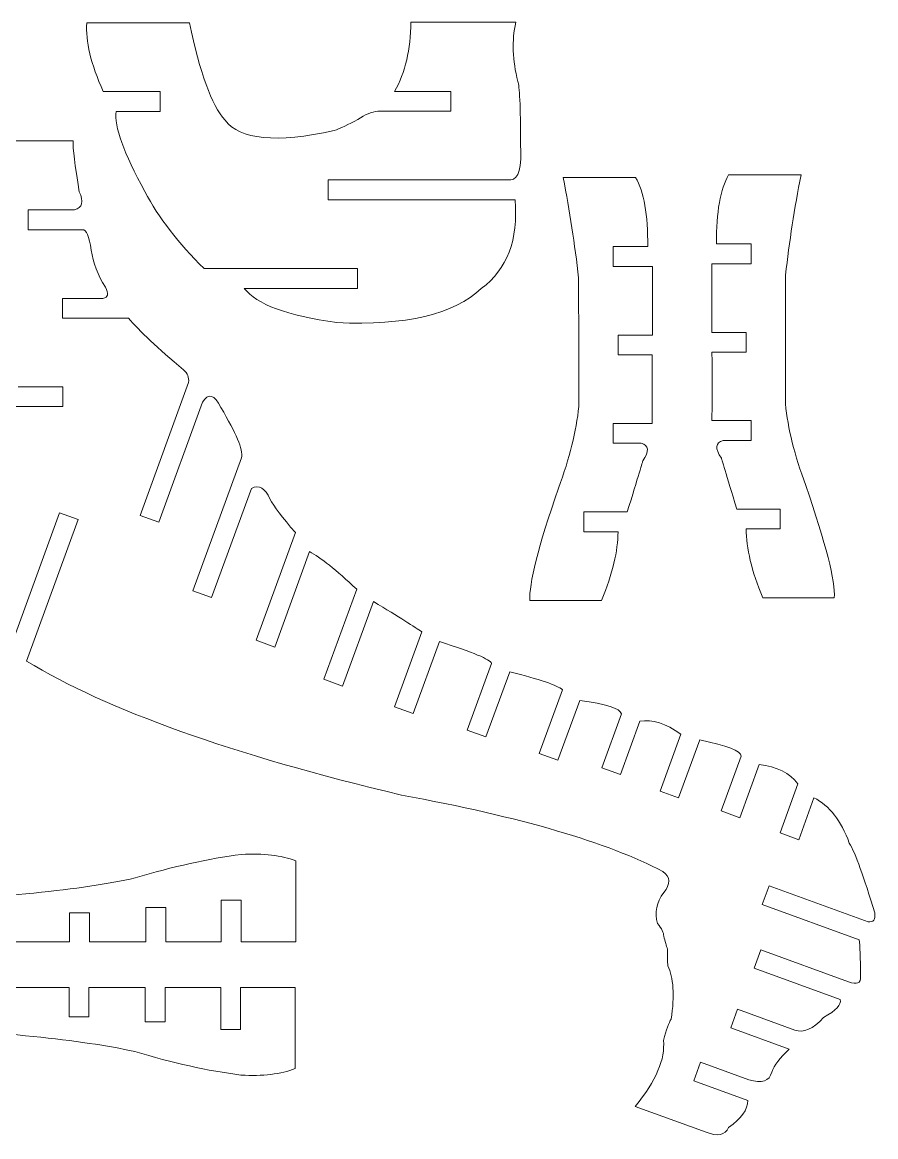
# Model space of a CAD drawing. Header units: inches. Extents: x -11.8 to 11.6, y -4.3 to 8.8.
# Drawn here: x 2.73 to 7.47, y -4.28 to 1.91 of the extents above; entities that cross this region are included whole.
import ezdxf

# ---------------------------------------------------------------- set-up
doc = ezdxf.new("R2010")
doc.units = ezdxf.units.IN
doc.header["$MEASUREMENT"] = 0
doc.layers.add('Layer 1', color=7, linetype='Continuous')

msp = doc.modelspace()

# ---------------------------------------------------------------- linework, layer by layer
at = {"layer": 'Layer 1', "color": 1, "lineweight": 9}
for points in [[(3.1829, 1.5242), (3.1143, 1.6774), (3.0837, 1.8044), (3.0914, 1.9052)], [(3.6619, 1.9052), (3.6619, 1.9052), (3.0914, 1.9052), (3.0914, 1.9052)], [(4.7993, 1.5244), (4.8585, 1.6306), (4.8884, 1.7586), (4.889, 1.9085)], [(4.889, 1.9085), (4.889, 1.9085), (5.471, 1.9085), (5.471, 1.9085)], [(3.0153, 1.2504), (3.0153, 1.2504), (2.4057, 1.2504), (2.4057, 1.2504)], [(6.5846, 0.679), (6.5838, 0.8561), (6.6062, 0.9838), (6.6518, 1.062)], [(7.054, 1.062), (7.054, 1.062), (6.6518, 1.062), (6.6518, 1.062)], [(5.7342, 1.0468), (5.7342, 1.0468), (6.1364, 1.0468), (6.1364, 1.0468)], [(6.2036, 0.6637), (6.2044, 0.8408), (6.182, 0.9685), (6.1364, 1.0468)], [(6.5588, 0.1876), (6.5584, 0.4326), (6.5584, 0.5597), (6.5588, 0.569)], [(6.2294, 0.1723), (6.2297, 0.4173), (6.2297, 0.5444), (6.2294, 0.5537)], [(6.2284, -0.3171), (6.2269, -0.1515), (6.2269, -0.025), (6.2284, 0.0623)], [(6.5597, -0.3019), (6.5612, -0.1363), (6.5612, -0.0098), (6.5597, 0.0776)], [(5.947, -1.3003), (6.008, -1.1514), (6.0385, -1.0242), (6.0385, -0.9185)], [(6.8412, -1.285), (6.7802, -1.1362), (6.7496, -1.0089), (6.7496, -0.9032)], [(4.5894, -1.2377), (4.4734, -1.1295), (4.3881, -1.0615), (4.3269, -1.0289)], [(6.8412, -1.285), (6.8412, -1.285), (7.2382, -1.285), (7.2382, -1.285)], [(4.6819, -1.3052), (4.8256, -1.3939), (4.9129, -1.4487), (4.9507, -1.4739)], [(5.947, -1.3003), (5.947, -1.3003), (5.55, -1.3003), (5.55, -1.3003)], [(5.048, -1.5281), (5.2348, -1.5883), (5.3292, -1.6266), (5.3374, -1.649)], [(2.7574, -1.636), (3.2045, -1.9086), (3.897, -2.1561), (4.837, -2.3798)], [(5.4375, -1.6955), (5.6059, -1.7375), (5.7012, -1.7696), (5.7306, -1.7956)], [(5.8259, -1.8552), (5.9742, -1.8747), (6.0493, -1.8972), (6.0572, -1.9294)], [(6.3869, -2.0414), (6.3027, -1.9825), (6.2295, -1.9592), (6.1595, -1.9699)], [(6.4921, -2.074), (6.6459, -2.1056), (6.7205, -2.1326), (6.721, -2.1642)], [(6.821, -2.2111), (6.9209, -2.2225), (6.9905, -2.2567), (7.0366, -2.3177)], [(7.4255, -3.0841), (7.4547, -3.086), (7.4681, -3.0711), (7.4624, -3.0342)], [(2.6783, -3.1945), (2.6783, -3.1945), (2.9964, -3.1945), (2.9964, -3.1945)], [(3.1064, -3.1945), (3.1064, -3.1945), (3.4192, -3.1945), (3.4192, -3.1945)], [(3.5292, -3.1945), (3.5292, -3.1945), (3.8378, -3.1945), (3.8378, -3.1945)], [(3.9478, -3.1945), (3.9478, -3.1945), (4.2516, -3.1945), (4.2516, -3.1945)], [(2.6751, -3.4485), (2.6751, -3.4485), (2.9933, -3.4485), (2.9933, -3.4485)], [(3.1033, -3.4485), (3.1033, -3.4485), (3.416, -3.4485), (3.416, -3.4485)], [(3.526, -3.4485), (3.526, -3.4485), (3.8346, -3.4485), (3.8346, -3.4485)], [(3.9446, -3.4485), (3.9446, -3.4485), (4.2484, -3.4485), (4.2484, -3.4485)]]:
    msp.add_open_spline(points, degree=3, dxfattribs=at)
for points, knots in [([(3.6619, 1.9052), (3.7185, 1.6289), (3.7841, 1.4488), (3.8585, 1.3649), (3.8585, 1.3649), (3.9412, 1.2566), (4.143, 1.2375), (4.4638, 1.3074)], [0, 0, 0, 0, 0.5, 0.5, 0.5, 0.5, 1, 1, 1, 1]), ([(5.471, 1.9085), (5.4494, 1.8061), (5.4532, 1.6966), (5.4825, 1.5801), (5.4825, 1.5801), (5.4927, 1.5585), (5.4978, 1.443), (5.4978, 1.2334), (5.4978, 1.2334), (5.5054, 1.1046), (5.4876, 1.0379), (5.4443, 1.0335)], [0, 0, 0, 0, 0.333333, 0.333333, 0.333333, 0.333333, 0.666667, 0.666667, 0.666667, 0.666667, 1, 1, 1, 1]), ([(3.2536, 1.4142), (3.2536, 1.4142), (3.498, 1.4142), (3.498, 1.4142), (3.498, 1.4142), (3.498, 1.4142), (3.498, 1.5242), (3.498, 1.5242), (3.498, 1.5242), (3.498, 1.5242), (3.1829, 1.5242), (3.1829, 1.5242)], [0, 0, 0, 0, 0.333333, 0.333333, 0.333333, 0.333333, 0.666667, 0.666667, 0.666667, 0.666667, 1, 1, 1, 1]), ([(4.7055, 1.4144), (4.7055, 1.4144), (5.1102, 1.4144), (5.1102, 1.4144), (5.1102, 1.4144), (5.1102, 1.4144), (5.1102, 1.5244), (5.1102, 1.5244), (5.1102, 1.5244), (5.1102, 1.5244), (4.7993, 1.5244), (4.7993, 1.5244)], [0, 0, 0, 0, 0.333333, 0.333333, 0.333333, 0.333333, 0.666667, 0.666667, 0.666667, 0.666667, 1, 1, 1, 1]), ([(3.7421, 0.5421), (3.5996, 0.6818), (3.4902, 0.824), (3.4139, 0.9687), (3.4139, 0.9687), (3.2968, 1.1833), (3.2434, 1.3318), (3.2536, 1.4142)], [0, 0, 0, 0, 0.5, 0.5, 0.5, 0.5, 1, 1, 1, 1]), ([(4.7055, 1.4144), (4.6714, 1.4118), (4.6347, 1.3966), (4.5951, 1.3687), (4.5951, 1.3687), (4.5422, 1.3409), (4.4984, 1.3204), (4.4638, 1.3074)], [0, 0, 0, 0, 0.5, 0.5, 0.5, 0.5, 1, 1, 1, 1]), ([(3.023, 0.8674), (3.0675, 0.8794), (3.0764, 0.9131), (3.0497, 0.9683), (3.0497, 0.9683), (3.0255, 1.1155), (3.0141, 1.2096), (3.0153, 1.2504)], [0, 0, 0, 0, 0.5, 0.5, 0.5, 0.5, 1, 1, 1, 1]), ([(7.054, 1.062), (7.0177, 0.8768), (6.9891, 0.691), (6.9681, 0.5048), (6.9681, 0.5048), (6.9678, 0.2671), (6.9675, 0.0294), (6.9672, -0.2083), (6.9672, -0.2083), (6.9805, -0.3442), (7.0181, -0.4952), (7.0798, -0.6616), (7.0798, -0.6616), (7.1923, -0.9871), (7.2451, -1.1949), (7.2382, -1.285)], [0, 0, 0, 0, 0.25, 0.25, 0.25, 0.25, 0.5, 0.5, 0.5, 0.5, 0.75, 0.75, 0.75, 0.75, 1, 1, 1, 1]), ([(5.4443, 1.0335), (5.4443, 1.0335), (4.4298, 1.0335), (4.4298, 1.0335), (4.4298, 1.0335), (4.4298, 1.0335), (4.4298, 0.9235), (4.4298, 0.9235), (4.4298, 0.9235), (4.4298, 0.9235), (5.4672, 0.9235), (5.4672, 0.9235)], [0, 0, 0, 0, 0.333333, 0.333333, 0.333333, 0.333333, 0.666667, 0.666667, 0.666667, 0.666667, 1, 1, 1, 1]), ([(5.7342, 1.0468), (5.7704, 0.8615), (5.799, 0.6757), (5.82, 0.4895), (5.82, 0.4895), (5.8203, 0.2518), (5.8207, 0.0141), (5.821, -0.2236), (5.821, -0.2236), (5.8076, -0.3594), (5.7701, -0.5105), (5.7084, -0.6769), (5.7084, -0.6769), (5.5958, -1.0023), (5.543, -1.2101), (5.55, -1.3003)], [0, 0, 0, 0, 0.25, 0.25, 0.25, 0.25, 0.5, 0.5, 0.5, 0.5, 0.75, 0.75, 0.75, 0.75, 1, 1, 1, 1]), ([(3.0688, 0.7574), (3.0688, 0.7574), (2.7665, 0.7574), (2.7665, 0.7574), (2.7665, 0.7574), (2.7665, 0.7574), (2.7665, 0.8674), (2.7665, 0.8674), (2.7665, 0.8674), (2.7665, 0.8674), (3.023, 0.8674), (3.023, 0.8674)], [0, 0, 0, 0, 0.333333, 0.333333, 0.333333, 0.333333, 0.666667, 0.666667, 0.666667, 0.666667, 1, 1, 1, 1]), ([(5.4672, 0.9235), (5.4863, 0.7008), (5.424, 0.5369), (5.2802, 0.4316), (5.2802, 0.4316), (5.1284, 0.2877), (4.8613, 0.2245), (4.479, 0.2421), (4.479, 0.2421), (4.2038, 0.2802), (4.0326, 0.3435), (3.9654, 0.4321)], [0, 0, 0, 0, 0.333333, 0.333333, 0.333333, 0.333333, 0.666667, 0.666667, 0.666667, 0.666667, 1, 1, 1, 1]), ([(3.0688, 0.7574), (3.0885, 0.7588), (3.1044, 0.7212), (3.1165, 0.6446), (3.1165, 0.6446), (3.126, 0.5734), (3.1521, 0.5049), (3.1947, 0.4389), (3.1947, 0.4389), (3.2144, 0.4012), (3.21, 0.3804), (3.1813, 0.3766)], [0, 0, 0, 0, 0.333333, 0.333333, 0.333333, 0.333333, 0.666667, 0.666667, 0.666667, 0.666667, 1, 1, 1, 1]), ([(6.2294, 0.5537), (6.2294, 0.5537), (6.0118, 0.5537), (6.0118, 0.5537), (6.0118, 0.5537), (6.0118, 0.5537), (6.0118, 0.6637), (6.0118, 0.6637), (6.0118, 0.6637), (6.0118, 0.6637), (6.2036, 0.6637), (6.2036, 0.6637)], [0, 0, 0, 0, 0.333333, 0.333333, 0.333333, 0.333333, 0.666667, 0.666667, 0.666667, 0.666667, 1, 1, 1, 1]), ([(6.5588, 0.569), (6.5588, 0.569), (6.7764, 0.569), (6.7764, 0.569), (6.7764, 0.569), (6.7764, 0.569), (6.7764, 0.679), (6.7764, 0.679), (6.7764, 0.679), (6.7764, 0.679), (6.5846, 0.679), (6.5846, 0.679)], [0, 0, 0, 0, 0.333333, 0.333333, 0.333333, 0.333333, 0.666667, 0.666667, 0.666667, 0.666667, 1, 1, 1, 1]), ([(3.7421, 0.5421), (3.7421, 0.5421), (4.593, 0.5421), (4.593, 0.5421), (4.593, 0.5421), (4.593, 0.5421), (4.593, 0.4321), (4.593, 0.4321), (4.593, 0.4321), (4.593, 0.4321), (3.9654, 0.4321), (3.9654, 0.4321)], [0, 0, 0, 0, 0.333333, 0.333333, 0.333333, 0.333333, 0.666667, 0.666667, 0.666667, 0.666667, 1, 1, 1, 1]), ([(3.3226, 0.2666), (3.3226, 0.2666), (2.9567, 0.2666), (2.9567, 0.2666), (2.9567, 0.2666), (2.9567, 0.2666), (2.9567, 0.3766), (2.9567, 0.3766), (2.9567, 0.3766), (2.9567, 0.3766), (3.1813, 0.3766), (3.1813, 0.3766)], [0, 0, 0, 0, 0.333333, 0.333333, 0.333333, 0.333333, 0.666667, 0.666667, 0.666667, 0.666667, 1, 1, 1, 1]), ([(3.3226, 0.2666), (3.3836, 0.1957), (3.4854, 0.1001), (3.6279, -0.0201), (3.6279, -0.0201), (3.6507, -0.04), (3.659, -0.0632), (3.6567, -0.0901)], [0, 0, 0, 0, 0.5, 0.5, 0.5, 0.5, 1, 1, 1, 1]), ([(6.5597, 0.0776), (6.5597, 0.0776), (6.7497, 0.0776), (6.7497, 0.0776), (6.7497, 0.0776), (6.7497, 0.0776), (6.7497, 0.1876), (6.7497, 0.1876), (6.7497, 0.1876), (6.7497, 0.1876), (6.5588, 0.1876), (6.5588, 0.1876)], [0, 0, 0, 0, 0.333333, 0.333333, 0.333333, 0.333333, 0.666667, 0.666667, 0.666667, 0.666667, 1, 1, 1, 1]), ([(6.2284, 0.0623), (6.2284, 0.0623), (6.0385, 0.0623), (6.0385, 0.0623), (6.0385, 0.0623), (6.0385, 0.0623), (6.0385, 0.1723), (6.0385, 0.1723), (6.0385, 0.1723), (6.0385, 0.1723), (6.2294, 0.1723), (6.2294, 0.1723)], [0, 0, 0, 0, 0.333333, 0.333333, 0.333333, 0.333333, 0.666667, 0.666667, 0.666667, 0.666667, 1, 1, 1, 1]), ([(2.6644, -0.2242), (2.6644, -0.2242), (2.958, -0.2242), (2.958, -0.2242), (2.958, -0.2242), (2.958, -0.2242), (2.958, -0.1142), (2.958, -0.1142), (2.958, -0.1142), (2.958, -0.1142), (2.7101, -0.1142), (2.7101, -0.1142)], [0, 0, 0, 0, 0.333333, 0.333333, 0.333333, 0.333333, 0.666667, 0.666667, 0.666667, 0.666667, 1, 1, 1, 1]), ([(3.734, -0.1989), (3.734, -0.1989), (3.4908, -0.8659), (3.4908, -0.8659), (3.4908, -0.8659), (3.4908, -0.8659), (3.3875, -0.8282), (3.3875, -0.8282), (3.3875, -0.8282), (3.3875, -0.8282), (3.6567, -0.0901), (3.6567, -0.0901)], [0, 0, 0, 0, 0.333333, 0.333333, 0.333333, 0.333333, 0.666667, 0.666667, 0.666667, 0.666667, 1, 1, 1, 1]), ([(3.734, -0.1989), (3.7663, -0.147), (3.7992, -0.1565), (3.8359, -0.2296), (3.8359, -0.2296), (3.9204, -0.3729), (3.9588, -0.4607), (3.9496, -0.5086)], [0, 0, 0, 0, 0.5, 0.5, 0.5, 0.5, 1, 1, 1, 1]), ([(6.6218, -0.4118), (6.6218, -0.4118), (6.7764, -0.4118), (6.7764, -0.4118), (6.7764, -0.4118), (6.7764, -0.4118), (6.7764, -0.3019), (6.7764, -0.3019), (6.7764, -0.3019), (6.7764, -0.3019), (6.5597, -0.3019), (6.5597, -0.3019)], [0, 0, 0, 0, 0.333333, 0.333333, 0.333333, 0.333333, 0.666667, 0.666667, 0.666667, 0.666667, 1, 1, 1, 1]), ([(6.1664, -0.4271), (6.1664, -0.4271), (6.0118, -0.4271), (6.0118, -0.4271), (6.0118, -0.4271), (6.0118, -0.4271), (6.0118, -0.3171), (6.0118, -0.3171), (6.0118, -0.3171), (6.0118, -0.3171), (6.2284, -0.3171), (6.2284, -0.3171)], [0, 0, 0, 0, 0.333333, 0.333333, 0.333333, 0.333333, 0.666667, 0.666667, 0.666667, 0.666667, 1, 1, 1, 1]), ([(6.0901, -0.8085), (6.1492, -0.6158), (6.1778, -0.5215), (6.1759, -0.5256), (6.1759, -0.5256), (6.2135, -0.4721), (6.2103, -0.4393), (6.1664, -0.4271)], [0, 0, 0, 0, 0.5, 0.5, 0.5, 0.5, 1, 1, 1, 1]), ([(6.6981, -0.7932), (6.6389, -0.6005), (6.6103, -0.5062), (6.6122, -0.5104), (6.6122, -0.5104), (6.5747, -0.4569), (6.5779, -0.424), (6.6218, -0.4118)], [0, 0, 0, 0, 0.5, 0.5, 0.5, 0.5, 1, 1, 1, 1]), ([(4.0048, -0.6784), (4.0048, -0.6784), (3.7838, -1.2844), (3.7838, -1.2844), (3.7838, -1.2844), (3.7838, -1.2844), (3.6805, -1.2467), (3.6805, -1.2467), (3.6805, -1.2467), (3.6805, -1.2467), (3.9496, -0.5086), (3.9496, -0.5086)], [0, 0, 0, 0, 0.333333, 0.333333, 0.333333, 0.333333, 0.666667, 0.666667, 0.666667, 0.666667, 1, 1, 1, 1]), ([(4.2486, -0.9225), (4.1751, -0.8392), (4.1291, -0.778), (4.1078, -0.7355), (4.1078, -0.7355), (4.0794, -0.6795), (4.0494, -0.6525), (4.0048, -0.6784)], [0, 0, 0, 0, 0.5, 0.5, 0.5, 0.5, 1, 1, 1, 1]), ([(6.7496, -0.9032), (6.7496, -0.9032), (6.9386, -0.9032), (6.9386, -0.9032), (6.9386, -0.9032), (6.9386, -0.9032), (6.9386, -0.7932), (6.9386, -0.7932), (6.9386, -0.7932), (6.9386, -0.7932), (6.6981, -0.7932), (6.6981, -0.7932)], [0, 0, 0, 0, 0.333333, 0.333333, 0.333333, 0.333333, 0.666667, 0.666667, 0.666667, 0.666667, 1, 1, 1, 1]), ([(2.6657, -1.5663), (2.6657, -1.5663), (2.9409, -0.8138), (2.9409, -0.8138), (2.9409, -0.8138), (2.9409, -0.8138), (3.0443, -0.8514), (3.0443, -0.8514), (3.0443, -0.8514), (3.0443, -0.8514), (2.7574, -1.636), (2.7574, -1.636)], [0, 0, 0, 0, 0.333333, 0.333333, 0.333333, 0.333333, 0.666667, 0.666667, 0.666667, 0.666667, 1, 1, 1, 1]), ([(6.0385, -0.9185), (6.0385, -0.9185), (5.8496, -0.9185), (5.8496, -0.9185), (5.8496, -0.9185), (5.8496, -0.9185), (5.8496, -0.8085), (5.8496, -0.8085), (5.8496, -0.8085), (5.8496, -0.8085), (6.0901, -0.8085), (6.0901, -0.8085)], [0, 0, 0, 0, 0.333333, 0.333333, 0.333333, 0.333333, 0.666667, 0.666667, 0.666667, 0.666667, 1, 1, 1, 1]), ([(4.3269, -1.029), (4.3269, -1.029), (4.1339, -1.5583), (4.1339, -1.5583), (4.1339, -1.5583), (4.1339, -1.5583), (4.0305, -1.5206), (4.0305, -1.5206), (4.0305, -1.5206), (4.0305, -1.5206), (4.2486, -0.9225), (4.2486, -0.9225)], [0, 0, 0, 0, 0.333333, 0.333333, 0.333333, 0.333333, 0.666667, 0.666667, 0.666667, 0.666667, 1, 1, 1, 1]), ([(4.6819, -1.3052), (4.6819, -1.3052), (4.5105, -1.7752), (4.5105, -1.7752), (4.5105, -1.7752), (4.5105, -1.7752), (4.4072, -1.7375), (4.4072, -1.7375), (4.4072, -1.7375), (4.4072, -1.7375), (4.5894, -1.2377), (4.5894, -1.2377)], [0, 0, 0, 0, 0.333333, 0.333333, 0.333333, 0.333333, 0.666667, 0.666667, 0.666667, 0.666667, 1, 1, 1, 1]), ([(5.048, -1.5281), (5.048, -1.5281), (4.9024, -1.9274), (4.9024, -1.9274), (4.9024, -1.9274), (4.9024, -1.9274), (4.7991, -1.8897), (4.7991, -1.8897), (4.7991, -1.8897), (4.7991, -1.8897), (4.9507, -1.4739), (4.9507, -1.4739)], [0, 0, 0, 0, 0.333333, 0.333333, 0.333333, 0.333333, 0.666667, 0.666667, 0.666667, 0.666667, 1, 1, 1, 1]), ([(5.4375, -1.6955), (5.4375, -1.6955), (5.3058, -2.0567), (5.3058, -2.0567), (5.3058, -2.0567), (5.3058, -2.0567), (5.2024, -2.0191), (5.2024, -2.0191), (5.2024, -2.0191), (5.2024, -2.0191), (5.3374, -1.649), (5.3374, -1.649)], [0, 0, 0, 0, 0.333333, 0.333333, 0.333333, 0.333333, 0.666667, 0.666667, 0.666667, 0.666667, 1, 1, 1, 1]), ([(5.8259, -1.8552), (5.8259, -1.8552), (5.7053, -2.1861), (5.7053, -2.1861), (5.7053, -2.1861), (5.7053, -2.1861), (5.6019, -2.1484), (5.6019, -2.1484), (5.6019, -2.1484), (5.6019, -2.1484), (5.7306, -1.7956), (5.7306, -1.7956)], [0, 0, 0, 0, 0.333333, 0.333333, 0.333333, 0.333333, 0.666667, 0.666667, 0.666667, 0.666667, 1, 1, 1, 1]), ([(6.1595, -1.9699), (6.1595, -1.9699), (6.0515, -2.266), (6.0515, -2.266), (6.0515, -2.266), (6.0515, -2.266), (5.9482, -2.2283), (5.9482, -2.2283), (5.9482, -2.2283), (5.9482, -2.2283), (6.0572, -1.9294), (6.0572, -1.9294)], [0, 0, 0, 0, 0.333333, 0.333333, 0.333333, 0.333333, 0.666667, 0.666667, 0.666667, 0.666667, 1, 1, 1, 1]), ([(6.4921, -2.074), (6.4921, -2.074), (6.3749, -2.3954), (6.3749, -2.3954), (6.3749, -2.3954), (6.3749, -2.3954), (6.2716, -2.3577), (6.2716, -2.3577), (6.2716, -2.3577), (6.2716, -2.3577), (6.3869, -2.0414), (6.3869, -2.0414)], [0, 0, 0, 0, 0.333333, 0.333333, 0.333333, 0.333333, 0.666667, 0.666667, 0.666667, 0.666667, 1, 1, 1, 1]), ([(6.821, -2.2111), (6.821, -2.2111), (6.7136, -2.5057), (6.7136, -2.5057), (6.7136, -2.5057), (6.7136, -2.5057), (6.6102, -2.468), (6.6102, -2.468), (6.6102, -2.468), (6.6102, -2.468), (6.721, -2.1642), (6.721, -2.1642)], [0, 0, 0, 0, 0.333333, 0.333333, 0.333333, 0.333333, 0.666667, 0.666667, 0.666667, 0.666667, 1, 1, 1, 1]), ([(7.1257, -2.3946), (7.1257, -2.3946), (7.0408, -2.6274), (7.0408, -2.6274), (7.0408, -2.6274), (7.0408, -2.6274), (6.9374, -2.5898), (6.9374, -2.5898), (6.9374, -2.5898), (6.9374, -2.5898), (7.0366, -2.3177), (7.0366, -2.3177)], [0, 0, 0, 0, 0.333333, 0.333333, 0.333333, 0.333333, 0.666667, 0.666667, 0.666667, 0.666667, 1, 1, 1, 1]), ([(6.2576, -3.0922), (6.241, -3.0325), (6.2525, -2.9754), (6.2919, -2.9208), (6.2919, -2.9208), (6.3314, -2.8732), (6.3301, -2.8344), (6.2881, -2.8046), (6.2881, -2.8046), (5.9835, -2.6436), (5.4998, -2.5019), (4.837, -2.3798)], [0, 0, 0, 0, 0.333333, 0.333333, 0.333333, 0.333333, 0.666667, 0.666667, 0.666667, 0.666667, 1, 1, 1, 1]), ([(7.1257, -2.3946), (7.2117, -2.439), (7.2758, -2.5222), (7.3216, -2.6461), (7.3216, -2.6461), (7.3558, -2.7044), (7.4027, -2.8338), (7.4624, -3.0342)], [0, 0, 0, 0, 0.5, 0.5, 0.5, 0.5, 1, 1, 1, 1]), ([(4.2516, -3.1945), (4.2516, -3.0466), (4.2516, -2.8933), (4.2516, -2.7454), (4.2516, -2.7454), (4.1715, -2.7141), (4.071, -2.7019), (3.9501, -2.709), (3.9501, -2.709), (3.7662, -2.7332), (3.5697, -2.7768), (3.3604, -2.8397), (3.3604, -2.8397), (3.0649, -2.9057), (2.6095, -2.9513), (1.9944, -2.9767), (1.9944, -2.9767), (1.1878, -2.9945), (0.65, -3.0122), (0.3812, -3.03), (0.3812, -3.03), (0.0692, -3.0503), (-0.1312, -3.0604), (-0.22, -3.0604), (-0.22, -3.0604), (-0.3837, -3.0779), (-0.4536, -3.1226), (-0.4295, -3.1945)], [0, 0, 0, 0, 0.142857, 0.142857, 0.142857, 0.142857, 0.285714, 0.285714, 0.285714, 0.285714, 0.428571, 0.428571, 0.428571, 0.428571, 0.571429, 0.571429, 0.571429, 0.571429, 0.714286, 0.714286, 0.714286, 0.714286, 0.857143, 0.857143, 0.857143, 0.857143, 1, 1, 1, 1]), ([(7.3764, -3.1833), (7.3764, -3.1833), (6.839, -2.9873), (6.839, -2.9873), (6.839, -2.9873), (6.839, -2.9873), (6.8767, -2.884), (6.8767, -2.884), (6.8767, -2.884), (6.8767, -2.884), (7.4255, -3.0841), (7.4255, -3.0841)], [0, 0, 0, 0, 0.333333, 0.333333, 0.333333, 0.333333, 0.666667, 0.666667, 0.666667, 0.666667, 1, 1, 1, 1]), ([(3.9478, -3.1945), (3.9478, -3.1945), (3.9478, -2.9623), (3.9478, -2.9623), (3.9478, -2.9623), (3.9478, -2.9623), (3.8378, -2.9623), (3.8378, -2.9623), (3.8378, -2.9623), (3.8378, -2.9623), (3.8378, -3.1945), (3.8378, -3.1945)], [0, 0, 0, 0, 0.333333, 0.333333, 0.333333, 0.333333, 0.666667, 0.666667, 0.666667, 0.666667, 1, 1, 1, 1]), ([(3.5292, -3.1945), (3.5292, -3.1945), (3.5292, -3.0042), (3.5292, -3.0042), (3.5292, -3.0042), (3.5292, -3.0042), (3.4192, -3.0042), (3.4192, -3.0042), (3.4192, -3.0042), (3.4192, -3.0042), (3.4192, -3.1945), (3.4192, -3.1945)], [0, 0, 0, 0, 0.333333, 0.333333, 0.333333, 0.333333, 0.666667, 0.666667, 0.666667, 0.666667, 1, 1, 1, 1]), ([(3.1064, -3.1945), (3.1064, -3.1945), (3.1064, -3.0327), (3.1064, -3.0327), (3.1064, -3.0327), (3.1064, -3.0327), (2.9964, -3.0327), (2.9964, -3.0327), (2.9964, -3.0327), (2.9964, -3.0327), (2.9964, -3.1945), (2.9964, -3.1945)], [0, 0, 0, 0, 0.333333, 0.333333, 0.333333, 0.333333, 0.666667, 0.666667, 0.666667, 0.666667, 1, 1, 1, 1]), ([(6.1343, -4.1076), (6.2499, -3.9651), (6.3019, -3.8431), (6.2905, -3.7418), (6.2905, -3.7418), (6.3059, -3.682), (6.3204, -3.6426), (6.3339, -3.6236), (6.3339, -3.6236), (6.353, -3.4909), (6.3466, -3.3925), (6.3148, -3.3284), (6.3148, -3.3284), (6.3129, -3.3036), (6.3123, -3.2725), (6.3129, -3.235), (6.3129, -3.235), (6.3072, -3.216), (6.3002, -3.1919), (6.2919, -3.1627), (6.2919, -3.1627), (6.2932, -3.1455), (6.2817, -3.122), (6.2576, -3.0922)], [0, 0, 0, 0, 0.166667, 0.166667, 0.166667, 0.166667, 0.333333, 0.333333, 0.333333, 0.333333, 0.5, 0.5, 0.5, 0.5, 0.666667, 0.666667, 0.666667, 0.666667, 0.833333, 0.833333, 0.833333, 0.833333, 1, 1, 1, 1]), ([(7.318, -3.4154), (7.364, -3.4336), (7.3869, -3.4254), (7.3835, -3.3855), (7.3835, -3.3855), (7.3834, -3.281), (7.3813, -3.215), (7.3764, -3.1833)], [0, 0, 0, 0, 0.5, 0.5, 0.5, 0.5, 1, 1, 1, 1]), ([(7.2707, -3.5152), (7.2707, -3.5152), (6.7933, -3.3412), (6.7933, -3.3412), (6.7933, -3.3412), (6.7933, -3.3412), (6.831, -3.2378), (6.831, -3.2378), (6.831, -3.2378), (6.831, -3.2378), (7.318, -3.4154), (7.318, -3.4154)], [0, 0, 0, 0, 0.333333, 0.333333, 0.333333, 0.333333, 0.666667, 0.666667, 0.666667, 0.666667, 1, 1, 1, 1]), ([(4.2484, -3.4485), (4.2484, -3.5964), (4.2484, -3.7497), (4.2484, -3.8976), (4.2484, -3.8976), (4.1683, -3.9289), (4.0678, -3.9411), (3.9469, -3.934), (3.9469, -3.934), (3.763, -3.9098), (3.5665, -3.8662), (3.3572, -3.8033), (3.3572, -3.8033), (3.0617, -3.7373), (2.6064, -3.6917), (1.9912, -3.6663), (1.9912, -3.6663), (1.1846, -3.6486), (0.6469, -3.6308), (0.378, -3.613), (0.378, -3.613), (0.066, -3.5927), (-0.1344, -3.5826), (-0.2232, -3.5826), (-0.2232, -3.5826), (-0.3869, -3.5651), (-0.4567, -3.5204), (-0.4327, -3.4485)], [0, 0, 0, 0, 0.142857, 0.142857, 0.142857, 0.142857, 0.285714, 0.285714, 0.285714, 0.285714, 0.428571, 0.428571, 0.428571, 0.428571, 0.571429, 0.571429, 0.571429, 0.571429, 0.714286, 0.714286, 0.714286, 0.714286, 0.857143, 0.857143, 0.857143, 0.857143, 1, 1, 1, 1]), ([(3.1033, -3.4485), (3.1033, -3.4485), (3.1033, -3.6103), (3.1033, -3.6103), (3.1033, -3.6103), (3.1033, -3.6103), (2.9933, -3.6103), (2.9933, -3.6103), (2.9933, -3.6103), (2.9933, -3.6103), (2.9933, -3.4485), (2.9933, -3.4485)], [0, 0, 0, 0, 0.333333, 0.333333, 0.333333, 0.333333, 0.666667, 0.666667, 0.666667, 0.666667, 1, 1, 1, 1]), ([(3.526, -3.4485), (3.526, -3.4485), (3.526, -3.6388), (3.526, -3.6388), (3.526, -3.6388), (3.526, -3.6388), (3.416, -3.6388), (3.416, -3.6388), (3.416, -3.6388), (3.416, -3.6388), (3.416, -3.4485), (3.416, -3.4485)], [0, 0, 0, 0, 0.333333, 0.333333, 0.333333, 0.333333, 0.666667, 0.666667, 0.666667, 0.666667, 1, 1, 1, 1]), ([(3.9446, -3.4485), (3.9446, -3.4485), (3.9446, -3.6807), (3.9446, -3.6807), (3.9446, -3.6807), (3.9446, -3.6807), (3.8346, -3.6807), (3.8346, -3.6807), (3.8346, -3.6807), (3.8346, -3.6807), (3.8346, -3.4485), (3.8346, -3.4485)], [0, 0, 0, 0, 0.333333, 0.333333, 0.333333, 0.333333, 0.666667, 0.666667, 0.666667, 0.666667, 1, 1, 1, 1]), ([(7.0191, -3.6846), (7.0669, -3.7007), (7.1206, -3.6787), (7.1793, -3.614), (7.1793, -3.614), (7.2483, -3.5741), (7.2791, -3.5427), (7.2707, -3.5152)], [0, 0, 0, 0, 0.5, 0.5, 0.5, 0.5, 1, 1, 1, 1]), ([(6.9888, -3.7906), (6.9888, -3.7906), (6.664, -3.6722), (6.664, -3.6722), (6.664, -3.6722), (6.664, -3.6722), (6.7016, -3.5689), (6.7016, -3.5689), (6.7016, -3.5689), (6.7016, -3.5689), (7.0191, -3.6846), (7.0191, -3.6846)], [0, 0, 0, 0, 0.333333, 0.333333, 0.333333, 0.333333, 0.666667, 0.666667, 0.666667, 0.666667, 1, 1, 1, 1]), ([(6.7649, -3.9598), (6.837, -3.9812), (6.8785, -3.968), (6.8916, -3.9169), (6.8916, -3.9169), (6.9038, -3.8807), (6.9351, -3.8396), (6.9888, -3.7906)], [0, 0, 0, 0, 0.5, 0.5, 0.5, 0.5, 1, 1, 1, 1]), ([(6.7589, -4.0747), (6.7589, -4.0747), (6.4585, -3.9652), (6.4585, -3.9652), (6.4585, -3.9652), (6.4585, -3.9652), (6.4962, -3.8618), (6.4962, -3.8618), (6.4962, -3.8618), (6.4962, -3.8618), (6.7649, -3.9598), (6.7649, -3.9598)], [0, 0, 0, 0, 0.333333, 0.333333, 0.333333, 0.333333, 0.666667, 0.666667, 0.666667, 0.666667, 1, 1, 1, 1]), ([(6.1343, -4.1076), (6.1343, -4.1076), (6.5271, -4.2508), (6.5271, -4.2508), (6.5271, -4.2508), (6.591, -4.2758), (6.6327, -4.2672), (6.6519, -4.225), (6.6519, -4.225), (6.7228, -4.1744), (6.7584, -4.1257), (6.7589, -4.0747)], [0, 0, 0, 0, 0.333333, 0.333333, 0.333333, 0.333333, 0.666667, 0.666667, 0.666667, 0.666667, 1, 1, 1, 1])]:
    msp.add_open_spline(points, degree=3, knots=knots, dxfattribs=at)

doc.saveas('drawing.dxf')
